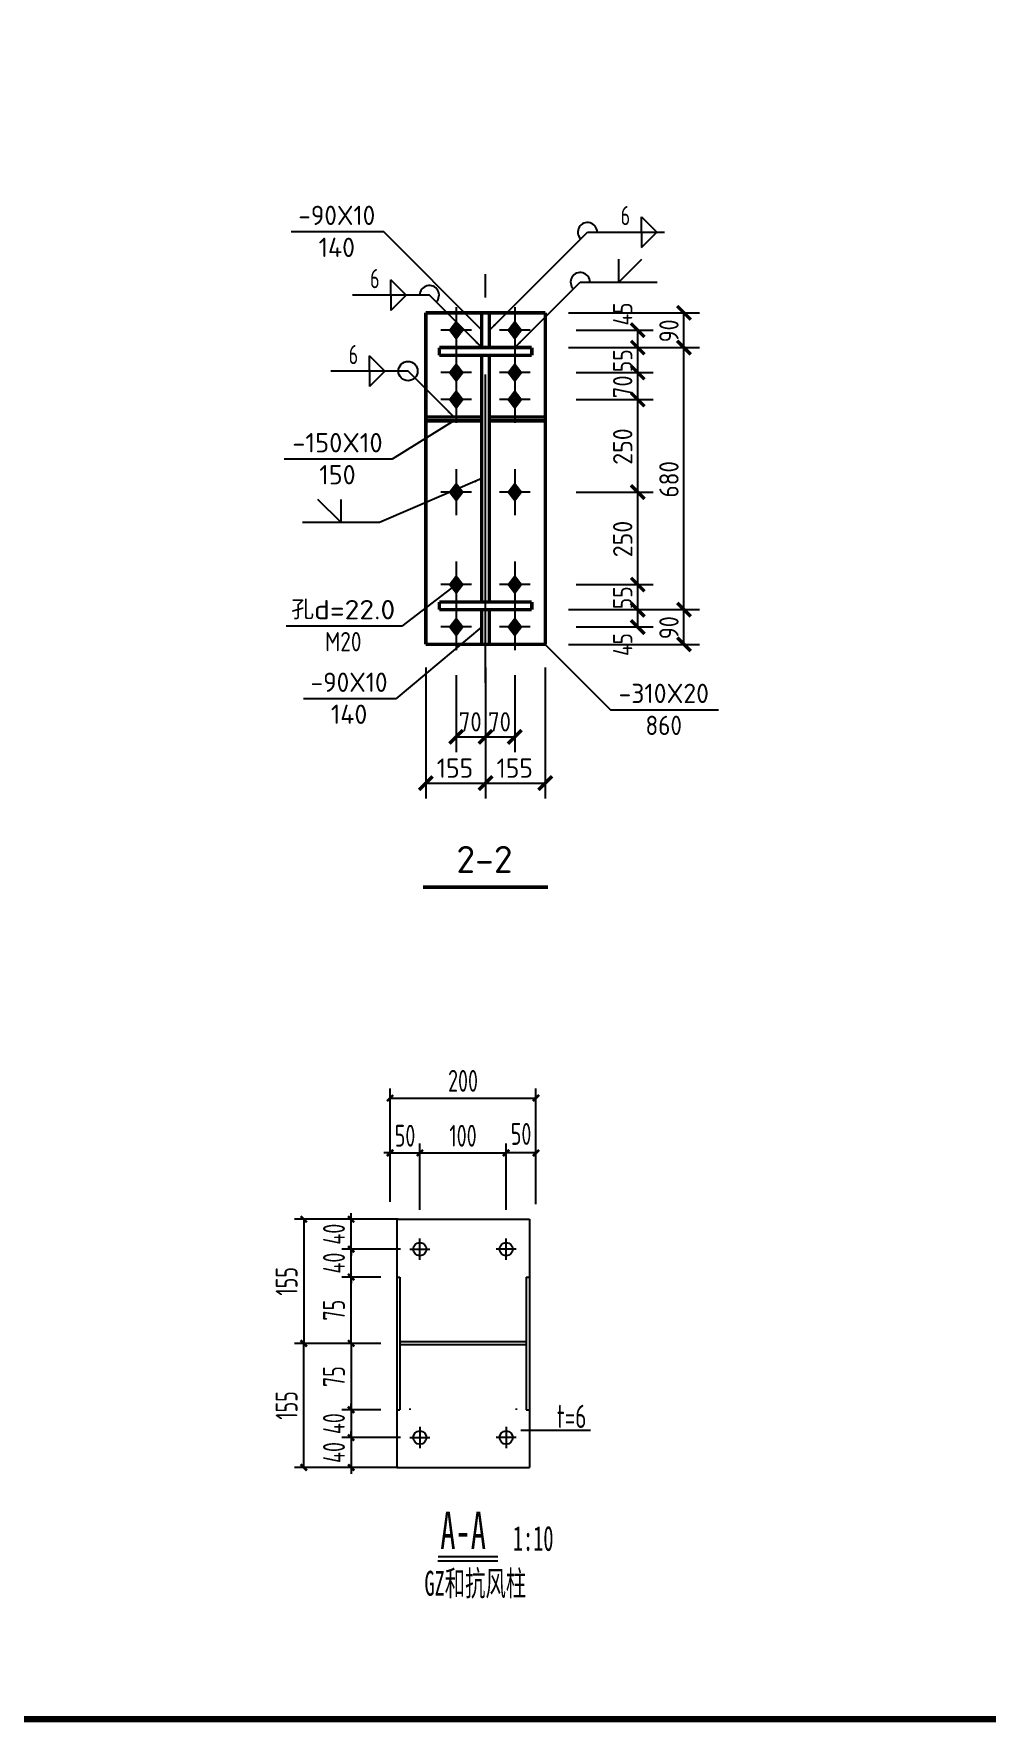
# Model space of a CAD drawing. Extents: x -17471 to 313636, y -71590 to 757901.
# Drawn here: x 202984 to 218433, y 627861 to 655233 of the extents above; entities that cross this region are included whole.
import ezdxf
from ezdxf.enums import TextEntityAlignment as Align

# ---------------------------------------------------------------- set-up
doc = ezdxf.new("R2010")
doc.units = 0
doc.header["$LTSCALE"] = 1000
doc.header["$MEASUREMENT"] = 0
doc.linetypes.add('6', pattern=[8.75, 5, -1.25, 1.25, -1.25])
for name, color, linetype in [('10', 7, 'Continuous'), ('20', 2, 'Continuous'), ('ADIM', 3, 'Continuous'), ('PUB_TITLE', 4, 'Continuous'), ('THICK', 6, 'Continuous'), ('THIN', 7, 'Continuous'), ('尺寸标注', 253, 'Continuous'), ('焊缝标注', 253, 'Continuous'), ('螺栓孔标注', 253, 'Continuous'), ('钢板标注', 253, 'Continuous')]:
    doc.layers.add(name, color=color, linetype=linetype)
doc.layers.add('TEXT', color=7, linetype='Continuous', lineweight=13)
doc.styles.add('STYLE1', font='simhei.ttf', dxfattribs={"width": 0.8})
doc.styles.add('TSSD_Dimension', font='Tssdeng.shx', dxfattribs={"width": 0.7, "bigfont": 'hztxt.shx'})
doc.styles.add('TSSD_REIN', font='Tssdeng.shx', dxfattribs={"width": 0.7, "bigfont": 'hztxt.shx'})
doc.dimstyles.new('TSSD_20_1', dxfattribs={"dimtxt": 3.5, "dimasz": 1, "dimexe": 1.5, "dimexo": 1.5, "dimgap": 1, "dimtad": 1, "dimdec": 0, "dimlfac": 20, "dimzin": 0, "dimdsep": 46, "dimtxsty": 'TSSD_Dimension', "dimblk": 'ARCHTICK', "dimblk1": 'ARCHTICK', "dimblk2": 'ARCHTICK', "dimsah": 1, "dimcen": 0, "dimclrd": 3, "dimclre": 3, "dimclrt": 7, "dimadec": 0, "dimazin": 0, "dimtfac": 1, "dimtdec": 0, "dimtix": 1, "dimtmove": 2, "dimatfit": 3, "dimldrblk": 'ARCHTICK', "dimfxl": 0, "dimtvp": 0.7, "dimtolj": 1, "dimtzin": 0, "dimarcsym": 0})

# ---------------------------------------------------------------- blocks, each defined once
blk = doc.blocks.new('_ArchTick')
at = {"color": 0, "linetype": 'ByBlock', "const_width": 0.4}
blk.add_lwpolyline([(-0.5, -0.5), (0.5, 0.5)], dxfattribs=at)
blk = doc.blocks.new('*D579')
at = {"layer": 'ADIM', "color": 3, "lineweight": -2, "transparency": 16777216}
for p, q in [((10962149, -1659886), (10962149, -1658424)), ((10964486, -1660276), (10964486, -1658424)), ((10962149, -1658574), (10964486, -1658574))]:
    blk.add_line(p, q, dxfattribs=at)
at = {"layer": 'Defpoints', "color": 0, "transparency": 16777216}
for p in [(10964486, -1658574), (10962149, -1660036), (10964486, -1660426, 1169)]:
    blk.add_point(p, dxfattribs=at)
at = {"layer": 'ADIM', "color": 3, "lineweight": -2, "transparency": 16777216, "xscale": 100, "yscale": 100, "zscale": 100, "rotation": 180}
blk.add_blockref('_ArchTick', (10962149, -1658574), dxfattribs=at)
at = {"layer": 'ADIM', "color": 3, "lineweight": -2, "transparency": 16777216, "xscale": 100, "yscale": 100, "zscale": 100}
blk.add_blockref('_ArchTick', (10964486, -1658574), dxfattribs=at)
at = {"layer": 'ADIM', "color": 7, "transparency": 16777216, "insert": (10963317, -1658299), "char_height": 350, "attachment_point": 5, "style": 'TSSD_Dimension'}
blk.add_mtext('\\A1;200', dxfattribs=at)
blk = doc.blocks.new('*D580')
at = {"layer": 'ADIM', "color": 3, "lineweight": -2, "transparency": 16777216}
for p, q in [((10961525, -1660515), (10961525, -1660415)), ((10962278, -1660515), (10961375, -1660515)), ((10961525, -1660994), (10961525, -1660515)), ((10962317, -1660994), (10961375, -1660994)), ((10961525, -1660994), (10961525, -1661094))]:
    blk.add_line(p, q, dxfattribs=at)
at = {"layer": 'Defpoints', "color": 0, "transparency": 16777216}
for p in [(10961525, -1660515), (10962428, -1660515, 1251), (10962467, -1660994, 1169)]:
    blk.add_point(p, dxfattribs=at)
at = {"layer": 'ADIM', "color": 3, "lineweight": -2, "transparency": 16777216, "xscale": 100, "yscale": 100, "zscale": 100}
for p, rotation in [((10961525, -1660515), 270), ((10961525, -1660994), 90)]:
    blk.add_blockref('_ArchTick', p, dxfattribs=dict(at, rotation=rotation))
at = {"layer": 'ADIM', "color": 7, "transparency": 16777216, "insert": (10961250, -1660754), "char_height": 350, "attachment_point": 5, "rotation": 90, "style": 'TSSD_Dimension'}
blk.add_mtext('\\A1;40', dxfattribs=at)
blk = doc.blocks.new('*D581')
at = {"layer": 'ADIM', "color": 3, "lineweight": -2, "transparency": 16777216}
for p, q in [((10961525, -1664011), (10961525, -1663911)), ((10962317, -1664011), (10961375, -1664011)), ((10961525, -1664011), (10961525, -1664489)), ((10962278, -1664489), (10961375, -1664489)), ((10961525, -1664489), (10961525, -1664589))]:
    blk.add_line(p, q, dxfattribs=at)
at = {"layer": 'Defpoints', "color": 0, "transparency": 16777216}
for p in [(10962467, -1664011, 1169), (10961525, -1664489), (10962428, -1664489, 1251)]:
    blk.add_point(p, dxfattribs=at)
at = {"layer": 'ADIM', "color": 3, "lineweight": -2, "transparency": 16777216, "xscale": 100, "yscale": 100, "zscale": 100}
for p, rotation in [((10961525, -1664011), 270), ((10961525, -1664489), 90)]:
    blk.add_blockref('_ArchTick', p, dxfattribs=dict(at, rotation=rotation))
at = {"layer": 'ADIM', "color": 7, "transparency": 16777216, "insert": (10961250, -1664250), "char_height": 350, "attachment_point": 5, "rotation": 90, "style": 'TSSD_Dimension'}
blk.add_mtext('\\A1;40', dxfattribs=at)
blk = doc.blocks.new('*D582')
at = {"layer": 'ADIM', "color": 3, "lineweight": -2, "transparency": 16777216}
for p, q in [((10961525, -1660994), (10961525, -1660894)), ((10962317, -1660994), (10961375, -1660994)), ((10961525, -1661440), (10961525, -1660994)), ((10961999, -1661440), (10961375, -1661440)), ((10961525, -1661440), (10961525, -1661540))]:
    blk.add_line(p, q, dxfattribs=at)
at = {"layer": 'Defpoints', "color": 0, "transparency": 16777216}
for p in [(10961525, -1660994), (10962467, -1660994, 1169), (10962149, -1661440, 1169)]:
    blk.add_point(p, dxfattribs=at)
at = {"layer": 'ADIM', "color": 3, "lineweight": -2, "transparency": 16777216, "xscale": 100, "yscale": 100, "zscale": 100}
for p, rotation in [((10961525, -1660994), 270), ((10961525, -1661440), 90)]:
    blk.add_blockref('_ArchTick', p, dxfattribs=dict(at, rotation=rotation))
at = {"layer": 'ADIM', "color": 7, "transparency": 16777216, "insert": (10961250, -1661217), "char_height": 350, "attachment_point": 5, "rotation": 90, "style": 'TSSD_Dimension'}
blk.add_mtext('\\A1;40', dxfattribs=at)
blk = doc.blocks.new('*D583')
at = {"layer": 'ADIM', "color": 3, "lineweight": -2, "transparency": 16777216}
for p, q in [((10962105, -1660515), (10960616, -1660515)), ((10960766, -1660515), (10960766, -1662502)), ((10961999, -1662502), (10960616, -1662502))]:
    blk.add_line(p, q, dxfattribs=at)
at = {"layer": 'Defpoints', "color": 0, "transparency": 16777216}
for p in [(10962255, -1660515, 1169), (10960766, -1662502), (10962149, -1662502, 1169)]:
    blk.add_point(p, dxfattribs=at)
at = {"layer": 'ADIM', "color": 3, "lineweight": -2, "transparency": 16777216, "xscale": 100, "yscale": 100, "zscale": 100}
for p, rotation in [((10960766, -1660515), 90), ((10960766, -1662502), 270)]:
    blk.add_blockref('_ArchTick', p, dxfattribs=dict(at, rotation=rotation))
at = {"layer": 'ADIM', "color": 7, "transparency": 16777216, "insert": (10960491, -1661509), "char_height": 350, "attachment_point": 5, "rotation": 90, "style": 'TSSD_Dimension'}
blk.add_mtext('\\A1;155', dxfattribs=at)
blk = doc.blocks.new('*D584')
at = {"layer": 'ADIM', "color": 3, "lineweight": -2, "transparency": 16777216}
for p, q in [((10961999, -1661440), (10961375, -1661440)), ((10961525, -1662502), (10961525, -1661440)), ((10961999, -1662502), (10961375, -1662502))]:
    blk.add_line(p, q, dxfattribs=at)
at = {"layer": 'Defpoints', "color": 0, "transparency": 16777216}
for p in [(10961525, -1661440), (10962149, -1661440, 1169), (10962149, -1662502, 1169)]:
    blk.add_point(p, dxfattribs=at)
at = {"layer": 'ADIM', "color": 3, "lineweight": -2, "transparency": 16777216, "xscale": 100, "yscale": 100, "zscale": 100}
for p, rotation in [((10961525, -1661440), 90), ((10961525, -1662502), 270)]:
    blk.add_blockref('_ArchTick', p, dxfattribs=dict(at, rotation=rotation))
at = {"layer": 'ADIM', "color": 7, "transparency": 16777216, "insert": (10961250, -1661971), "char_height": 350, "attachment_point": 5, "rotation": 90, "style": 'TSSD_Dimension'}
blk.add_mtext('\\A1;75', dxfattribs=at)
blk = doc.blocks.new('*D585')
at = {"layer": 'ADIM', "color": 3, "lineweight": -2, "transparency": 16777216}
for p, q in [((10961999, -1663565), (10961375, -1663565)), ((10961525, -1663565), (10961525, -1663465)), ((10961525, -1663565), (10961525, -1664011)), ((10962317, -1664011), (10961375, -1664011)), ((10961525, -1664011), (10961525, -1664111))]:
    blk.add_line(p, q, dxfattribs=at)
at = {"layer": 'Defpoints', "color": 0, "transparency": 16777216}
for p in [(10962149, -1663565, 1169), (10961525, -1664011), (10962467, -1664011, 1169)]:
    blk.add_point(p, dxfattribs=at)
at = {"layer": 'ADIM', "color": 3, "lineweight": -2, "transparency": 16777216, "xscale": 100, "yscale": 100, "zscale": 100}
for p, rotation in [((10961525, -1663565), 270), ((10961525, -1664011), 90)]:
    blk.add_blockref('_ArchTick', p, dxfattribs=dict(at, rotation=rotation))
at = {"layer": 'ADIM', "color": 7, "transparency": 16777216, "insert": (10961250, -1663788), "char_height": 350, "attachment_point": 5, "rotation": 90, "style": 'TSSD_Dimension'}
blk.add_mtext('\\A1;40', dxfattribs=at)
blk = doc.blocks.new('*D586')
at = {"layer": 'ADIM', "color": 3, "lineweight": -2, "transparency": 16777216}
for p, q in [((10961999, -1662502), (10960616, -1662502)), ((10960766, -1664489), (10960766, -1662502)), ((10962105, -1664489), (10960616, -1664489))]:
    blk.add_line(p, q, dxfattribs=at)
at = {"layer": 'Defpoints', "color": 0, "transparency": 16777216}
for p in [(10960766, -1662502), (10962149, -1662502, 1169), (10962255, -1664489, 1169)]:
    blk.add_point(p, dxfattribs=at)
at = {"layer": 'ADIM', "color": 3, "lineweight": -2, "transparency": 16777216, "xscale": 100, "yscale": 100, "zscale": 100}
for p, rotation in [((10960766, -1662502), 90), ((10960766, -1664489), 270)]:
    blk.add_blockref('_ArchTick', p, dxfattribs=dict(at, rotation=rotation))
at = {"layer": 'ADIM', "color": 7, "transparency": 16777216, "insert": (10960491, -1663496), "char_height": 350, "attachment_point": 5, "rotation": 90, "style": 'TSSD_Dimension'}
blk.add_mtext('\\A1;155', dxfattribs=at)
blk = doc.blocks.new('*D587')
at = {"layer": 'ADIM', "color": 3, "lineweight": -2, "transparency": 16777216}
for p, q in [((10961999, -1662502), (10961375, -1662502)), ((10961525, -1662502), (10961525, -1663565)), ((10961999, -1663565), (10961375, -1663565))]:
    blk.add_line(p, q, dxfattribs=at)
at = {"layer": 'Defpoints', "color": 0, "transparency": 16777216}
for p in [(10962149, -1662502, 1169), (10961525, -1663565), (10962149, -1663565, 1169)]:
    blk.add_point(p, dxfattribs=at)
at = {"layer": 'ADIM', "color": 3, "lineweight": -2, "transparency": 16777216, "xscale": 100, "yscale": 100, "zscale": 100}
for p, rotation in [((10961525, -1662502), 90), ((10961525, -1663565), 270)]:
    blk.add_blockref('_ArchTick', p, dxfattribs=dict(at, rotation=rotation))
at = {"layer": 'ADIM', "color": 7, "transparency": 16777216, "insert": (10961250, -1663034), "char_height": 350, "attachment_point": 5, "rotation": 90, "style": 'TSSD_Dimension'}
blk.add_mtext('\\A1;75', dxfattribs=at)
blk = doc.blocks.new('*D588')
at = {"layer": 'ADIM', "color": 3, "lineweight": -2, "transparency": 16777216}
for p, q in [((10964008, -1660365), (10964008, -1659303)), ((10964486, -1660236), (10964486, -1659303)), ((10964486, -1659453), (10964008, -1659453))]:
    blk.add_line(p, q, dxfattribs=at)
at = {"layer": 'Defpoints', "color": 0, "transparency": 16777216}
for p in [(10964008, -1659453), (10964486, -1660386), (10964008, -1660515)]:
    blk.add_point(p, dxfattribs=at)
at = {"layer": 'ADIM', "color": 3, "lineweight": -2, "transparency": 16777216, "xscale": 100, "yscale": 100, "zscale": 100, "rotation": 180}
blk.add_blockref('_ArchTick', (10964008, -1659453), dxfattribs=at)
at = {"layer": 'ADIM', "color": 3, "lineweight": -2, "transparency": 16777216, "xscale": 100, "yscale": 100, "zscale": 100}
blk.add_blockref('_ArchTick', (10964486, -1659453), dxfattribs=at)
at = {"layer": 'ADIM', "color": 7, "transparency": 16777216, "insert": (10964247, -1659149), "char_height": 350, "attachment_point": 5, "style": 'TSSD_Dimension'}
blk.add_mtext('\\A1;50', dxfattribs=at)
blk = doc.blocks.new('*D589')
at = {"layer": 'ADIM', "color": 3, "lineweight": -2, "transparency": 16777216}
for p, q in [((10962149, -1660236), (10962149, -1659303)), ((10962627, -1660365), (10962627, -1659303)), ((10962149, -1659453), (10962049, -1659453)), ((10962149, -1659453), (10962627, -1659453)), ((10962627, -1659453), (10962727, -1659453))]:
    blk.add_line(p, q, dxfattribs=at)
at = {"layer": 'Defpoints', "color": 0, "transparency": 16777216}
for p in [(10962627, -1659453), (10962149, -1660386), (10962627, -1660515)]:
    blk.add_point(p, dxfattribs=at)
at = {"layer": 'ADIM', "color": 3, "lineweight": -2, "transparency": 16777216, "xscale": 100, "yscale": 100, "zscale": 100}
blk.add_blockref('_ArchTick', (10962149, -1659453), dxfattribs=at)
at = {"layer": 'ADIM', "color": 3, "lineweight": -2, "transparency": 16777216, "xscale": 100, "yscale": 100, "zscale": 100, "rotation": 180}
blk.add_blockref('_ArchTick', (10962627, -1659453), dxfattribs=at)
at = {"layer": 'ADIM', "color": 7, "transparency": 16777216, "insert": (10962388, -1659178), "char_height": 350, "attachment_point": 5, "style": 'TSSD_Dimension'}
blk.add_mtext('\\A1;50', dxfattribs=at)
blk = doc.blocks.new('*D590')
at = {"layer": 'ADIM', "color": 3, "lineweight": -2, "transparency": 16777216}
for p, q in [((10962627, -1660365), (10962627, -1659303)), ((10964008, -1660365), (10964008, -1659303)), ((10962627, -1659453), (10964008, -1659453))]:
    blk.add_line(p, q, dxfattribs=at)
at = {"layer": 'Defpoints', "color": 0, "transparency": 16777216}
for p in [(10964008, -1659453), (10962627, -1660515), (10964008, -1660515)]:
    blk.add_point(p, dxfattribs=at)
at = {"layer": 'ADIM', "color": 3, "lineweight": -2, "transparency": 16777216, "xscale": 100, "yscale": 100, "zscale": 100, "rotation": 180}
blk.add_blockref('_ArchTick', (10962627, -1659453), dxfattribs=at)
at = {"layer": 'ADIM', "color": 3, "lineweight": -2, "transparency": 16777216, "xscale": 100, "yscale": 100, "zscale": 100}
blk.add_blockref('_ArchTick', (10964008, -1659453), dxfattribs=at)
at = {"layer": 'ADIM', "color": 7, "transparency": 16777216, "insert": (10963317, -1659178), "char_height": 350, "attachment_point": 5, "style": 'TSSD_Dimension'}
blk.add_mtext('\\A1;100', dxfattribs=at)
blk = doc.blocks.new('zj1')
at = {"color": 3}
for p, q in [((10962254.9, -1661439.8, 1168.8), (10962254.9, -1663564.8, 1168.8)), ((10962254.9, -1661439.8, 1168.8), (10962304.9, -1661439.8, 1168.8)), ((10962304.9, -1661439.8, 1168.8), (10962304.9, -1663564.8, 1168.8)), ((10964329.9, -1661439.8, 2337.5), (10964329.9, -1663564.8, 2337.5)), ((10964329.9, -1661439.8, 2337.5), (10964379.9, -1661439.8, 2337.5)), ((10964379.9, -1661439.8, 2337.5), (10964379.9, -1663564.8, 2337.5)), ((10964329.9, -1662477.3, 2310), (10962304.9, -1662477.3, 1196.3)), ((10964329.9, -1662527.3, 2310), (10962304.9, -1662527.3, 1196.3)), ((10962254.9, -1663564.8, 1168.8), (10962304.9, -1663564.8, 1168.8)), ((10964329.9, -1663564.8, 2337.5), (10964379.9, -1663564.8, 2284.4))]:
    blk.add_line(p, q, dxfattribs=at)
for p, q in [((10962467.4, -1663543.5, 1168.8), (10962467.4, -1663564.8, 1168.8)), ((10964167.4, -1663543.5, 2337.5), (10964167.4, -1663564.8, 2337.5))]:
    blk.add_line(p, q)
at = {"layer": 'ADIM'}
blk.add_line((10964244.2, -1663893), (10965356.5, -1663893), dxfattribs=at)
at = {"layer": 'THICK', "linetype": 'Continuous', "const_width": 29.9}
blk.add_lwpolyline([(10962915.2, -1665917.2), (10963876.2, -1665917.2)], dxfattribs=at)
at = {"layer": 'THIN', "color": 2}
for p, q in [((10962254.9, -1660515.4, 1168.7), (10964379.9, -1660515.4, 2337.5)), ((10962254.9, -1660515.4, 1168.8), (10962254.9, -1664489.2, 1168.8)), ((10964379.9, -1660515.4, 2337.5), (10964379.9, -1664489.2, 2337.5)), ((10962254.9, -1664489.2, 1168.8), (10964379.9, -1664489.2, 2337.5))]:
    blk.add_line(p, q, dxfattribs=at)
at = {"layer": 'THIN'}
for p, q in [((10962626.8, -1661164.4, 1168.7), (10962626.8, -1660821.7, 1168.7)), ((10964008.1, -1661164.4, 1168.7), (10964008.1, -1660821.7, 1168.7)), ((10962467, -1660993.5, 1168.7), (10962785.8, -1660993.5, 1168.7)), ((10964167.9, -1660993.5, 1168.7), (10963849.1, -1660993.5, 1168.7)), ((10962626.8, -1663840.2, 1168.7), (10962626.8, -1664182.8, 1168.7)), ((10964008.1, -1663840.2, 1168.7), (10964008.1, -1664182.8, 1168.7)), ((10962467, -1664011, 1168.7), (10962785.8, -1664011, 1168.7)), ((10964167.9, -1664011, 1168.7), (10963849.1, -1664011, 1168.7))]:
    blk.add_line(p, q, dxfattribs=at)
at = {"layer": 'THIN', "linetype": 'Continuous'}
blk.add_lwpolyline([(10962915.2, -1665983.6), (10963876.2, -1665983.6)], dxfattribs=at)
at = {"layer": 'THIN'}
for centre in [(10962626.4, -1660993.5, 1168.7), (10964008.5, -1660993.5, 1168.7), (10962626.4, -1664011, 1168.7), (10964008.5, -1664011, 1168.7)]:
    blk.add_circle(centre, 105.8, dxfattribs=at)
at = {"layer": 'TEXT'}
for s, height, style, width, p in [('t=6', 371.88, 'TSSD_REIN', 0.7, (10964819.4, -1663857.2)), ('A-A', 597.66, 'STYLE1', 0.6, (10962952.9, -1665795.5, 199.2)), ('GZ和抗风柱', 398.44, 'STYLE1', 0.6, (10962699.3, -1666542.8, 199.2))]:
    blk.add_text(s, height=height, dxfattribs=dict(at, style=style, width=width)).set_placement(p)
at = {"layer": 'TEXT', "style": 'STYLE1', "width": 0.6}
blk.add_text('1:10', height=398.44, dxfattribs=at).set_placement((10964115.8, -1665943.2), align=Align.BOTTOM_LEFT)
at = {"layer": 'ADIM'}
for base, p1, p2, angle, text, picture, middle in [((10964486.2, -1658574.3, 1168.8), (10962148.7, -1660035.7, 1168.7), (10964486.2, -1660426.1, 2337.5), 180, '200', '*D579', (10963317.4, -1658299.3, 1168.8)), ((10962626.8, -1659452.9, 1168.7), (10962148.7, -1660385.6, 1168.7), (10962626.8, -1660515.4, 1168.7), 180, '50', '*D589', (10962387.8, -1659177.9, 1168.7)), ((10964008.1, -1659452.9, 1168.7), (10962626.8, -1660515.4, 1168.7), (10964008.1, -1660515.4, 1168.7), 180, '100', '*D590', (10963317.4, -1659177.9, 1168.7)), ((10961525.4, -1660515.4), (10962467, -1660993.5, 1168.7), (10962427.5, -1660515.4, 1251.3), 90, '40', '*D580', (10961250.4, -1660754.5)), ((10960765.9, -1662502.3), (10962254.9, -1660515.4, 1168.7), (10962148.7, -1662502.3, 1168.7), 90, '155', '*D583', (10960490.9, -1661508.8)), ((10961525.4, -1660993.5), (10962148.7, -1661439.8, 1168.7), (10962467, -1660993.5, 1168.7), 90, '40', '*D582', (10961250.4, -1661216.7)), ((10961525.4, -1661439.8), (10962148.7, -1662502.3, 1168.7), (10962148.7, -1661439.8, 1168.7), 90, '75', '*D584', (10961250.4, -1661971)), ((10960765.9, -1662502.3), (10962254.9, -1664489.2, 1168.7), (10962148.7, -1662502.3, 1168.7), 90, '155', '*D586', (10960490.9, -1663495.7)), ((10961525.4, -1663564.8), (10962148.7, -1662502.3, 1168.7), (10962148.7, -1663564.8, 1168.7), 90, '75', '*D587', (10961250.4, -1663033.5)), ((10961525.4, -1664011), (10962148.7, -1663564.8, 1168.7), (10962467, -1664011, 1168.7), 90, '40', '*D585', (10961250.4, -1663787.9)), ((10961525.4, -1664489.2), (10962467, -1664011, 1168.7), (10962427.5, -1664489.2, 1251.3), 90, '40', '*D581', (10961250.4, -1664250.1))]:
    dim = blk.add_linear_dim(base=base, p1=p1, p2=p2, angle=angle, text=text, dimstyle='TSSD_20_1', override={"dimscale": 100, "dimlfac": 0.2}, dxfattribs=at)
    dim.commit()
    dim.dimension.update_dxf_attribs({"geometry": picture, "text_midpoint": middle})
dim = blk.add_linear_dim(base=(10964008.1, -1659452.9, 1168.7), p1=(10964486.2, -1660385.6, 1168.7), p2=(10964008.1, -1660515.4, 1168.7), angle=180, text='50', dimstyle='TSSD_20_1', override={"dimscale": 100, "dimlfac": 0.2}, dxfattribs=at)
dim.commit()
dim.dimension.update_dxf_attribs({"geometry": '*D588', "text_midpoint": (10964247.1, -1659149.3, 1168.7), "dimtype": 128})

msp = doc.modelspace()

# ---------------------------------------------------------------- linework, layer by layer
at = {"layer": '10', "color": 7, "linetype": '6'}
msp.add_line((210311.9, 644709.6), (210311.9, 651334.6), dxfattribs=at)
at = {"layer": '10', "color": 253}
for p, q in [((209836.9, 650802.2), (209836.9, 650052.2)), ((210786.9, 650802.2), (210786.9, 650052.2)), ((210086.9, 650427.2), (209586.9, 650427.2)), ((211036.9, 650427.2), (210536.9, 650427.2)), ((209836.9, 650114.7), (209836.9, 649364.7)), ((210786.9, 650114.7), (210786.9, 649364.7)), ((210086.9, 649739.7), (209586.9, 649739.7)), ((209836.9, 649677.2), (209836.9, 648927.2)), ((211036.9, 649739.7), (210536.9, 649739.7)), ((210786.9, 649677.2), (210786.9, 648927.2)), ((210086.9, 649302.2), (209586.9, 649302.2)), ((211036.9, 649302.2), (210536.9, 649302.2)), ((209836.9, 648177.2), (209836.9, 647427.2)), ((210786.9, 648177.2), (210786.9, 647427.2)), ((210086.9, 647802.2), (209586.9, 647802.2)), ((211036.9, 647802.2), (210536.9, 647802.2)), ((209836.9, 646678.4), (209836.9, 645928.4)), ((210786.9, 646678.4), (210786.9, 645928.4)), ((210086.9, 646303.4), (209586.9, 646303.4)), ((211036.9, 646303.4), (210536.9, 646303.4)), ((209836.9, 645990.9), (209836.9, 645240.9)), ((210786.9, 645990.9), (210786.9, 645240.9)), ((210086.9, 645615.9), (209586.9, 645615.9)), ((211036.9, 645615.9), (210536.9, 645615.9))]:
    msp.add_line(p, q, dxfattribs=at)
at = {"layer": '10', "color": 3, "const_width": 56.2}
for points in [[(211061.9, 650145.9), (209561.9, 650145.9)], [(209561.9, 650145.9), (209561.9, 650020.9)], [(211061.9, 650020.9), (211061.9, 650145.9)], [(209561.9, 650020.9), (211061.9, 650020.9)], [(210249.4, 646022.1), (210249.4, 650020.9)], [(210374.4, 646022.1), (210374.4, 650020.9)], [(211061.9, 646022.1), (209561.9, 646022.1)], [(209561.9, 646022.1), (209561.9, 645897.1)], [(211061.9, 645897.1), (211061.9, 646022.1)], [(209561.9, 645897.1), (211061.9, 645897.1)]]:
    msp.add_lwpolyline(points, dxfattribs=at)
at = {"layer": '10', "const_width": 56.2}
msp.add_lwpolyline([(209299.4, 641397.1), (211324.4, 641397.1)], dxfattribs=at)
at = {"layer": '10'}
for points in [[(209836.9, 650589.7), (209711.9, 650427.2), (209961.9, 650427.2), (209836.9, 650264.7)], [(210786.9, 650589.7), (210661.9, 650427.2), (210911.9, 650427.2), (210786.9, 650264.7)], [(209836.9, 649902.2), (209711.9, 649739.7), (209961.9, 649739.7), (209836.9, 649577.2)], [(210786.9, 649902.2), (210661.9, 649739.7), (210911.9, 649739.7), (210786.9, 649577.2)], [(209836.9, 649464.7), (209711.9, 649302.2), (209961.9, 649302.2), (209836.9, 649139.7)], [(210786.9, 649464.7), (210661.9, 649302.2), (210911.9, 649302.2), (210786.9, 649139.7)], [(209836.9, 647964.7), (209711.9, 647802.2), (209961.9, 647802.2), (209836.9, 647639.7)], [(210786.9, 647964.7), (210661.9, 647802.2), (210911.9, 647802.2), (210786.9, 647639.7)], [(209836.9, 646465.9), (209711.9, 646303.4), (209961.9, 646303.4), (209836.9, 646140.9)], [(210786.9, 646465.9), (210661.9, 646303.4), (210911.9, 646303.4), (210786.9, 646140.9)], [(209836.9, 645778.4), (209711.9, 645615.9), (209961.9, 645615.9), (209836.9, 645453.4)], [(210786.9, 645778.4), (210661.9, 645615.9), (210911.9, 645615.9), (210786.9, 645453.4)]]:
    msp.add_solid(points, dxfattribs=at)
at = {"layer": '20', "const_width": 56.2}
for points in [[(211280.6, 650709.6), (209343.1, 650709.6)], [(209343.1, 650709.6), (209343.1, 645334.6)], [(210374.4, 650708.4), (210249.4, 650708.4)], [(210249.4, 650708.4), (210249.4, 650145.9)], [(210374.4, 650145.9), (210374.4, 650708.4)], [(211280.6, 645334.6), (211280.6, 650709.6)], [(210249.4, 650145.9), (210374.4, 650145.9)], [(210249.4, 649020.9), (209343.1, 649020.9)], [(209343.1, 649020.9), (209343.1, 648958.4)], [(210249.4, 648958.4), (210249.4, 649020.9)], [(210374.4, 649020.9), (211280.6, 649020.9)], [(210374.4, 648958.4), (210374.4, 649020.9)], [(211280.6, 649020.9), (211280.6, 648958.4)], [(209343.1, 648958.4), (210249.4, 648958.4)], [(211280.6, 648958.4), (210374.4, 648958.4)], [(210249.4, 645897.1), (210374.4, 645897.1)], [(210249.4, 645334.6), (210249.4, 645897.1)], [(210374.4, 645897.1), (210374.4, 645334.6)], [(209343.1, 645334.6), (211280.6, 645334.6)], [(210374.4, 645334.6), (210249.4, 645334.6)]]:
    msp.add_lwpolyline(points, dxfattribs=at)
at = {"layer": 'PUB_TITLE', "const_width": 100}
msp.add_lwpolyline([(190035.9, 627910.7), (270635.9, 627910.7), (270635.9, 685310.7), (190035.9, 685310.7)], close=True, dxfattribs=at)
at = {"layer": '尺寸标注'}
for p, q in [((211655.6, 650709.6), (213780.6, 650709.6)), ((213530.6, 650145.9), (213530.6, 650709.6)), ((211780.6, 650427.2), (213030.6, 650427.2)), ((212780.6, 650145.9), (212780.6, 650427.2)), ((211655.6, 650145.9), (213780.6, 650145.9)), ((211655.6, 650145.9), (213780.6, 650145.9)), ((211780.6, 650145.9), (213030.6, 650145.9)), ((211780.6, 650145.9), (213030.6, 650145.9)), ((212780.6, 649739.7), (212780.6, 650145.9)), ((213530.6, 645897.1), (213530.6, 650145.9)), ((211780.6, 649739.7), (213030.6, 649739.7)), ((211780.6, 649739.7), (213030.6, 649739.7)), ((212780.6, 649302.2), (212780.6, 649739.7)), ((211780.6, 649302.2), (213030.6, 649302.2)), ((211780.6, 649302.2), (213030.6, 649302.2)), ((212780.6, 647802.2), (212780.6, 649302.2)), ((211780.6, 647802.2), (213030.6, 647802.2)), ((211780.6, 647802.2), (213030.6, 647802.2)), ((212780.6, 646303.4), (212780.6, 647802.2)), ((211780.6, 646303.4), (213030.6, 646303.4)), ((211780.6, 646303.4), (213030.6, 646303.4)), ((212780.6, 645897.1), (212780.6, 646303.4)), ((211655.6, 645897.1), (213780.6, 645897.1)), ((211655.6, 645897.1), (213780.6, 645897.1)), ((211780.6, 645897.1), (213030.6, 645897.1)), ((211780.6, 645897.1), (213030.6, 645897.1)), ((212780.6, 645615.9), (212780.6, 645897.1)), ((213530.6, 645334.6), (213530.6, 645897.1)), ((211780.6, 645615.9), (213030.6, 645615.9)), ((211655.6, 645334.6), (213780.6, 645334.6)), ((209343.1, 644959.6), (209343.1, 642834.6)), ((210311.9, 644959.6), (210311.9, 642834.6)), ((210311.9, 644959.6), (210311.9, 642834.6)), ((211280.6, 644959.6), (211280.6, 642834.6)), ((209836.9, 644834.6), (209836.9, 643584.6)), ((210311.9, 644834.6), (210311.9, 643584.6)), ((210311.9, 644834.6), (210311.9, 643584.6)), ((210786.9, 644834.6), (210786.9, 643584.6)), ((209836.9, 643834.6), (210311.9, 643834.6)), ((210311.9, 643834.6), (210786.9, 643834.6)), ((209343.1, 643084.6), (210311.9, 643084.6)), ((210311.9, 643084.6), (211280.6, 643084.6))]:
    msp.add_line(p, q, dxfattribs=at)
at = {"layer": '尺寸标注', "const_width": 56.2}
for points in [[(213420.2, 650820.1), (213641.1, 650599.2)], [(212670.2, 650537.7), (212891.1, 650316.7)], [(212670.2, 650256.4), (212891.1, 650035.4)], [(212670.2, 650256.4), (212891.1, 650035.4)], [(213420.2, 650256.4), (213641.1, 650035.4)], [(213420.2, 650256.4), (213641.1, 650035.4)], [(212670.2, 649850.2), (212891.1, 649629.2)], [(212670.2, 649850.2), (212891.1, 649629.2)], [(212670.2, 649412.7), (212891.1, 649191.7)], [(212670.2, 649412.7), (212891.1, 649191.7)], [(212670.2, 647912.7), (212891.1, 647691.7)], [(212670.2, 647912.7), (212891.1, 647691.7)], [(212670.2, 646413.9), (212891.1, 646192.9)], [(212670.2, 646413.9), (212891.1, 646192.9)], [(212670.2, 646007.6), (212891.1, 645786.7)], [(212670.2, 646007.6), (212891.1, 645786.7)], [(213420.2, 646007.6), (213641.1, 645786.7)], [(213420.2, 646007.6), (213641.1, 645786.7)], [(212670.2, 645726.4), (212891.1, 645505.4)], [(213420.2, 645445.1), (213641.1, 645224.2)], [(209726.4, 643724.2), (209947.4, 643945.1)], [(210201.4, 643724.2), (210422.4, 643945.1)], [(210201.4, 643724.2), (210422.4, 643945.1)], [(210676.4, 643724.2), (210897.4, 643945.1)], [(209232.7, 642974.2), (209453.6, 643195.1)], [(210201.4, 642974.2), (210422.4, 643195.1)], [(210201.4, 642974.2), (210422.4, 643195.1)], [(211170.2, 642974.2), (211391.1, 643195.1)]]:
    msp.add_lwpolyline(points, dxfattribs=at)
at = {"layer": '焊缝标注'}
for p, q in [((210374.4, 650427.2), (211966, 652017.5)), ((211966, 652017.5), (213216, 652017.5)), ((212841, 652267.5), (213091, 652017.5)), ((212841, 652017.5), (212841, 652267.5)), ((212841, 651767.5), (213091, 652017.5)), ((212841, 652017.5), (212841, 651767.5)), ((212473, 651206.2), (212473, 651581.2)), ((212473, 651206.2), (212848, 651581.2)), ((209026.9, 650995.5), (208776.9, 651245.5)), ((208776.9, 650995.5), (208776.9, 651245.5)), ((210786.9, 650145.9), (211848, 651206.2)), ((211848, 651206.2), (213098, 651206.2)), ((209401.9, 650995.5), (208151.9, 650995.5)), ((209026.9, 650995.5), (208776.9, 650745.5)), ((208776.9, 650995.5), (208776.9, 650745.5)), ((210249.4, 650145.9), (209401.9, 650995.5)), ((208679.7, 649764.3), (208429.7, 650014.3)), ((208429.7, 649764.3), (208429.7, 650014.3)), ((209054.7, 649764.3), (207804.7, 649764.3)), ((208679.7, 649764.3), (208429.7, 649514.3)), ((208429.7, 649764.3), (208429.7, 649514.3)), ((209796.3, 649020.9), (209054.7, 649764.3)), ((210249.4, 648021.5), (208594.5, 647308)), ((207969.5, 647308), (207594.5, 647683)), ((207969.5, 647308), (207969.5, 647683)), ((208594.5, 647308), (207344.5, 647308))]:
    msp.add_line(p, q, dxfattribs=at)
msp.add_circle((209054.7, 649764.3), 156.2, dxfattribs=at)
for centre, start, end in [((211966, 652017.5), 0, 224.97719), ((211848, 651206.2), 0, 224.97719), ((209401.9, 650995.5), 314.93155, 180.00001)]:
    msp.add_arc(centre, 156.2, start, end, dxfattribs=at)
for points in [[(210374.4, 650427.2), (210476.1, 650502.3), (210449.6, 650528.8)], [(210249.4, 650145.9), (210174.4, 650247.7), (210147.8, 650221.2)], [(210786.9, 650145.9), (210888.6, 650221), (210862.1, 650247.5)], [(209796.3, 649020.9), (209721.3, 649122.7), (209694.7, 649096.2)], [(210249.4, 648021.5), (210127.2, 647989.3), (210142, 647954.8)]]:
    msp.add_solid(points, dxfattribs=at)
at = {"layer": '螺栓孔标注'}
for p, q in [((209836.9, 646303.4), (208953.4, 645628.2)), ((208953.4, 645628.2), (207078.4, 645628.2))]:
    msp.add_line(p, q, dxfattribs=at)
at = {"layer": '螺栓孔标注', "const_width": 12.5}
msp.add_lwpolyline([(209843.1, 646303.4, 1), (209830.6, 646303.4, 1), (209843.1, 646303.4, 1)], format="xyb", dxfattribs=at)
at = {"layer": '钢板标注'}
for p, q in [((208660.3, 652020.1), (207160.3, 652020.1)), ((210249.4, 650427.2), (208660.3, 652020.1)), ((209796.3, 648958.4), (208796.2, 648334.7)), ((208796.2, 648334.7), (207046.2, 648334.7)), ((210249.4, 645615.9), (208859.8, 644451.3)), ((211280.6, 645334.6), (212338.3, 644271)), ((208859.8, 644451.3), (207359.8, 644451.3)), ((212338.3, 644271), (214088.3, 644271))]:
    msp.add_line(p, q, dxfattribs=at)
at = {"layer": '钢板标注', "const_width": 12.5}
for points in [[(210255.6, 650427.2, 1), (210243.1, 650427.2, 1), (210255.6, 650427.2, 1)], [(209802.5, 648958.4, 1), (209790, 648958.4, 1), (209802.5, 648958.4, 1)], [(210255.6, 645615.9, 1), (210243.1, 645615.9, 1), (210255.6, 645615.9, 1)], [(211286.9, 645334.6, 1), (211274.4, 645334.6, 1), (211286.9, 645334.6, 1)]]:
    msp.add_lwpolyline(points, format="xyb", dxfattribs=at)

# ---------------------------------------------------------------- block references
at = {"xscale": 1.0125, "yscale": 1.0125, "zscale": 1.0125}
msp.add_blockref('zj1', (-10890411.7, 2317286.1, -1183.4), dxfattribs=at)

# ---------------------------------------------------------------- texts
at = {"layer": '10', "style": 'TSSD_REIN', "width": 0.902571}
msp.add_text('2-2', height=437.5, dxfattribs=at).set_placement((209839.4, 641629), (210750.6, 641629), align=Align.FIT)
at = {"layer": '尺寸标注', "style": 'TSSD_REIN', "width": 0.91}
for s, p, p2 in [('45', (212693.1, 650503.7), (212693.1, 650875.6)), ('90', (213443.1, 650230.9), (213443.1, 650602.8)), ('55', (212693.1, 649745.9), (212693.1, 650117.8)), ('70', (212693.1, 649324.1), (212693.1, 649695.9)), ('250', (212693.1, 648245.9), (212693.1, 648836.6)), ('680', (213443.1, 647715.3), (213443.1, 648305.9)), ('250', (212693.1, 646746.5), (212693.1, 647337.2)), ('55', (212693.1, 645903.4), (212693.1, 646275.3)), ('90', (213443.1, 645419), (213443.1, 645790.9)), ('45', (212693.1, 645145.6), (212693.1, 645517.5))]:
    msp.add_text(s, height=312.5, rotation=90, dxfattribs=at).set_placement(p, p2, align=Align.FIT)
at = {"layer": '尺寸标注', "style": 'TSSD_REIN'}
for s, width, p, p2 in [('70', 0.910002, (209877.5, 643922.1), (210249.4, 643922.1)), ('70', 0.910002, (210352.5, 643922.1), (210724.4, 643922.1)), ('155', 0.909998, (209521.3, 643172.1), (210111.9, 643172.1)), ('155', 0.909998, (210490, 643172.1), (211080.6, 643172.1))]:
    msp.add_text(s, height=312.5, dxfattribs=dict(at, width=width)).set_placement(p, p2, align=Align.FIT)
at = {"layer": '焊缝标注', "style": 'TSSD_REIN', "width": 0.980005}
for p, p2 in [((212503.5, 652130), (212656.6, 652130)), ((208439.4, 651108), (208592.5, 651108)), ((208092.2, 649876.8), (208245.3, 649876.8))]:
    msp.add_text('6', height=312.5, dxfattribs=at).set_placement(p, p2, align=Align.FIT)
at = {"layer": '螺栓孔标注', "style": 'TSSD_REIN'}
for s, width, p, p2 in [('孔d=22.0', 1.038073, (207162.8, 645740.7), (208847.2, 645740.7)), ('M20', 0.84724, (207709.7, 645222), (208300.3, 645222))]:
    msp.add_text(s, height=312.5, dxfattribs=dict(at, width=width)).set_placement(p, p2, align=Align.FIT)
at = {"layer": '钢板标注', "style": 'TSSD_REIN'}
for s, width, p, p2 in [('-90X10', 0.864499, (207275.9, 652132.6), (208522.8, 652132.6)), ('140', 0.909998, (207604, 651613.8), (208194.7, 651613.8)), ('-150X10', 0.871, (207177.4, 648447.2), (208643.1, 648447.2)), ('150', 0.910001, (207614.9, 647928.4), (208205.6, 647928.4)), ('-90X10', 0.864501, (207475.4, 644563.8), (208722.3, 644563.8)), ('-310X20', 0.871, (212469.6, 644383.5), (213935.2, 644383.5)), ('140', 0.910001, (207803.5, 644045.1), (208394.1, 644045.1)), ('860', 0.910001, (212907.1, 643864.8), (213497.7, 643864.8))]:
    msp.add_text(s, height=312.5, dxfattribs=dict(at, width=width)).set_placement(p, p2, align=Align.FIT)

doc.saveas('drawing.dxf')
